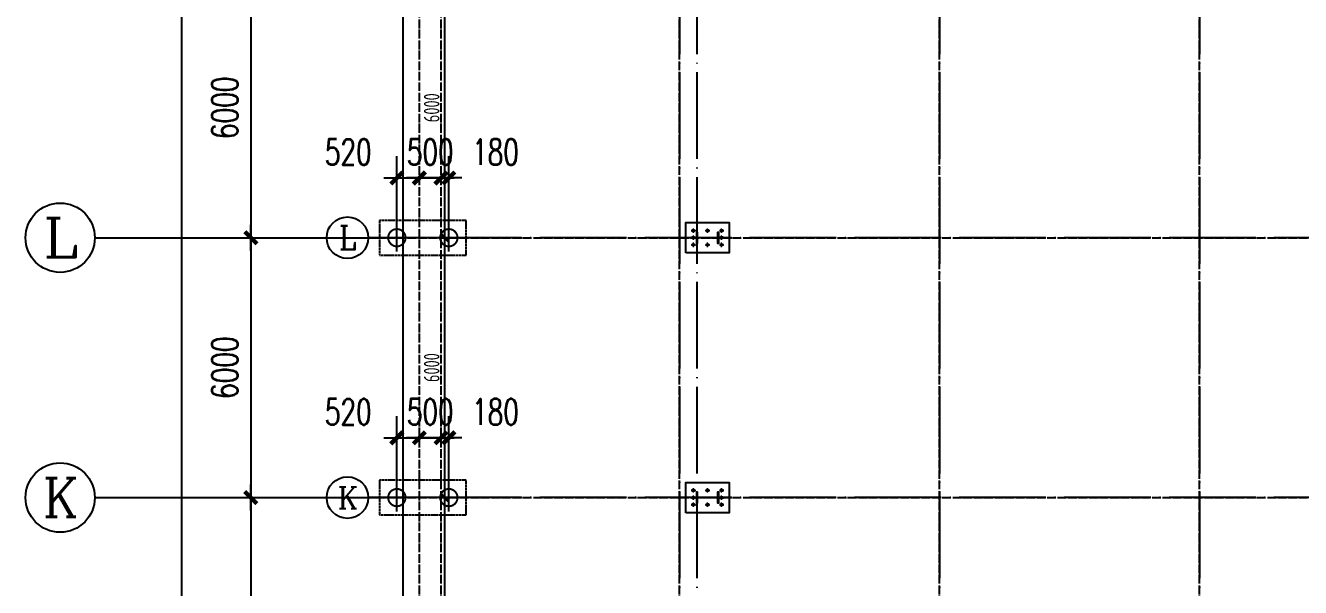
# Model space of a CAD drawing. Extents: x -1389621 to 57380, y -92505 to 283644.
# Drawn here: x -1389621 to -1360196, y 41388 to 54364 of the extents above; entities that cross this region are included whole.
import ezdxf
from ezdxf.enums import TextEntityAlignment as Align

# ---------------------------------------------------------------- set-up
doc = ezdxf.new("R2010")
doc.units = 0
doc.header["$LTSCALE"] = 100
doc.header["$MEASUREMENT"] = 0
for name, pattern in [('CENTERX2', [101.6, 63.5, -12.7, 12.7, -12.7]), ('DASH', [0.35, 0.25, -0.1]), ('DOTE', [2.42, 2, -0.2, 0.02, -0.2])]:
    doc.linetypes.add(name, pattern=pattern)
doc.layers.get('0').update_dxf_attribs({"linetype": 'CONTINUOUS'})
doc.layers.get('Defpoints').update_dxf_attribs({"linetype": 'CONTINUOUS'})
for name, color, linetype in [('11000', 4, 'CONTINUOUS'), ('AXIS', 3, 'CONTINUOUS'), ('AXIS_TEXT', 7, 'CONTINUOUS'), ('DIM', 3, 'CONTINUOUS'), ('DOTE', 1, 'DOTE'), ('PUB_DIM', 3, 'CONTINUOUS'), ('单桩', 6, 'CONTINUOUS'), ('承台', 2, 'CONTINUOUS'), ('柱子', 3, 'CONTINUOUS'), ('短柱', 2, 'CONTINUOUS')]:
    doc.layers.add(name, color=color, linetype=linetype)
doc.layers.add('轴线', color=1, linetype='CENTERX2', lineweight=13)
doc.styles.add('_TCH_AXIS', font='COMPLEX', dxfattribs={"bigfont": 'GBCBIG'})
doc.styles.add('COMPLEX', font='COMPLEX')
doc.styles.add('DIM_FONT', font='SIMPLEX', dxfattribs={"width": 0.7, "bigfont": 'GBCBIG'})
doc.styles.add('TSSD_Dimension', font='tssdeng.shx', dxfattribs={"width": 0.7, "bigfont": 'hztxt.shx'})
doc.dimstyles.new('AXIS200', dxfattribs={"dimscale": 2, "dimtxt": 300, "dimasz": 1, "dimexe": 250, "dimexo": 300, "dimgap": 150, "dimtad": 1, "dimdec": 0, "dimzin": 0, "dimdsep": 46, "dimtxsty": 'DIM_FONT', "dimblk": '_DIMX', "dimcen": 0.09, "dimse1": 1, "dimse2": 1, "dimclrt": 7, "dimadec": 0, "dimazin": 0, "dimtfac": 1, "dimtdec": 0, "dimtix": 1, "dimtmove": 2, "dimatfit": 3, "dimldrblk": '_DIMX', "dimfxl": 0, "dimtolj": 1, "dimtzin": 0, "dimarcsym": 0})
doc.dimstyles.new('DIMA200', dxfattribs={"dimscale": 2, "dimtxt": 300, "dimasz": 1, "dimexe": 250, "dimexo": 300, "dimgap": 150, "dimtad": 1, "dimdec": 0, "dimzin": 0, "dimdsep": 46, "dimtxsty": 'DIM_FONT', "dimblk": '_DIMX', "dimcen": 0.09, "dimse1": 1, "dimclrt": 7, "dimadec": 0, "dimazin": 0, "dimtfac": 1, "dimtdec": 0, "dimtix": 1, "dimtmove": 2, "dimatfit": 3, "dimldrblk": '_DIMX', "dimfxl": 0, "dimtolj": 1, "dimtzin": 0, "dimarcsym": 0})
doc.dimstyles.new('DIMB200', dxfattribs={"dimscale": 2, "dimtxt": 300, "dimasz": 1, "dimexe": 250, "dimexo": 300, "dimgap": 150, "dimtad": 1, "dimdec": 0, "dimzin": 0, "dimdsep": 46, "dimtxsty": 'DIM_FONT', "dimblk": '_DIMX', "dimcen": 0.09, "dimse2": 1, "dimclrt": 7, "dimadec": 0, "dimazin": 0, "dimtfac": 1, "dimtdec": 0, "dimtix": 1, "dimtmove": 2, "dimatfit": 3, "dimldrblk": '_DIMX', "dimfxl": 0, "dimtolj": 1, "dimtzin": 0, "dimarcsym": 0})
doc.dimstyles.new('TSSD_100_100', dxfattribs={"dimtxt": 300, "dimasz": 100, "dimexe": 100, "dimexo": 250, "dimgap": 100, "dimtad": 1, "dimdec": 0, "dimzin": 0, "dimdsep": 46, "dimtxsty": 'TSSD_Dimension', "dimblk": 'ARCHTICK', "dimblk1": 'ARCHTICK', "dimblk2": 'ARCHTICK', "dimcen": 0, "dimdle": 100, "dimclrt": 7, "dimadec": 0, "dimazin": 0, "dimtfac": 1, "dimtdec": 0, "dimtix": 1, "dimtmove": 2, "dimatfit": 3, "dimfxl": 0, "dimtolj": 1, "dimtzin": 0, "dimarcsym": 0})

# ---------------------------------------------------------------- blocks, each defined once
blk = doc.blocks.new('_ArchTick')
at = {"color": 0, "linetype": 'ByBlock'}
blk.add_lwpolyline([(-0.71, -0.71, 0.5, 0.5, 0), (0.71, 0.71, 0.5, 0.5, 0)], format="xyseb", dxfattribs=at)
blk = doc.blocks.new('*D953')
at = {"layer": 'Defpoints', "color": 0, "ltscale": 100}
for p in [(-450858, 131067), (-449364, 131067), (-449364, 125067)]:
    blk.add_point(p, dxfattribs=at)
at = {"layer": 'DIM', "color": 0, "lineweight": -2, "ltscale": 100}
for p, q in [((-449664, 131067), (-450978, 131067)), ((-450858, 124947), (-450858, 131187)), ((-449664, 125067), (-450978, 125067))]:
    blk.add_line(p, q, dxfattribs=at)
at = {"layer": 'DIM', "color": 0, "lineweight": -2, "ltscale": 100, "xscale": 120, "yscale": 120, "zscale": 120}
for p, rotation in [((-450858, 131067), 90), ((-450858, 125067), 270)]:
    blk.add_blockref('_ArchTick', p, dxfattribs=dict(at, rotation=rotation))
at = {"layer": 'DIM', "color": 7, "ltscale": 100, "insert": (-451158, 128067), "char_height": 360, "attachment_point": 5, "rotation": 90, "style": 'TSSD_Dimension'}
blk.add_mtext('\\A1;6000', dxfattribs=at)
blk = doc.blocks.new('*D954')
at = {"layer": 'Defpoints', "color": 0, "ltscale": 100}
for p in [(-450858, 137067), (-449364, 137067), (-449364, 131067)]:
    blk.add_point(p, dxfattribs=at)
at = {"layer": 'DIM', "color": 0, "lineweight": -2, "ltscale": 100}
for p, q in [((-450858, 130947), (-450858, 137187)), ((-449664, 137067), (-450978, 137067)), ((-449664, 131067), (-450978, 131067))]:
    blk.add_line(p, q, dxfattribs=at)
at = {"layer": 'DIM', "color": 0, "lineweight": -2, "ltscale": 100, "xscale": 120, "yscale": 120, "zscale": 120}
for p, rotation in [((-450858, 137067), 90), ((-450858, 131067), 270)]:
    blk.add_blockref('_ArchTick', p, dxfattribs=dict(at, rotation=rotation))
at = {"layer": 'DIM', "color": 7, "ltscale": 100, "insert": (-451158, 134067), "char_height": 360, "attachment_point": 5, "rotation": 90, "style": 'TSSD_Dimension'}
blk.add_mtext('\\A1;6000', dxfattribs=at)
blk = doc.blocks.new('*D955')
at = {"layer": 'Defpoints', "color": 0, "ltscale": 100}
for p in [(-450858, 143067), (-449364, 143067), (-449364, 137067)]:
    blk.add_point(p, dxfattribs=at)
at = {"layer": 'DIM', "color": 0, "lineweight": -2, "ltscale": 100}
for p, q in [((-449664, 143067), (-450978, 143067)), ((-450858, 136947), (-450858, 143187)), ((-449664, 137067), (-450978, 137067))]:
    blk.add_line(p, q, dxfattribs=at)
at = {"layer": 'DIM', "color": 0, "lineweight": -2, "ltscale": 100, "xscale": 120, "yscale": 120, "zscale": 120}
for p, rotation in [((-450858, 143067), 90), ((-450858, 137067), 270)]:
    blk.add_blockref('_ArchTick', p, dxfattribs=dict(at, rotation=rotation))
at = {"layer": 'DIM', "color": 7, "ltscale": 100, "insert": (-451158, 140067), "char_height": 360, "attachment_point": 5, "rotation": 90, "style": 'TSSD_Dimension'}
blk.add_mtext('\\A1;6000', dxfattribs=at)
blk = doc.blocks.new('*D957')
at = {"layer": 'Defpoints', "color": 0, "ltscale": 100}
for p in [(-451818, 149067), (-449124, 149067), (-449124, 77067)]:
    blk.add_point(p, dxfattribs=at)
at = {"layer": 'DIM', "color": 0, "lineweight": -2, "ltscale": 100}
for p, q in [((-451818, 76947), (-451818, 149187)), ((-449424, 149067), (-451938, 149067)), ((-449424, 77067), (-451938, 77067))]:
    blk.add_line(p, q, dxfattribs=at)
at = {"layer": 'DIM', "color": 0, "lineweight": -2, "ltscale": 100, "xscale": 120, "yscale": 120, "zscale": 120}
for p, rotation in [((-451818, 149067), 90), ((-451818, 77067), 270)]:
    blk.add_blockref('_ArchTick', p, dxfattribs=dict(at, rotation=rotation))
at = {"layer": 'DIM', "color": 7, "ltscale": 100, "insert": (-452118, 113067), "char_height": 360, "attachment_point": 5, "rotation": 90, "style": 'TSSD_Dimension'}
blk.add_mtext('\\A1;72000', dxfattribs=at)
blk = doc.blocks.new('_AXISO')
blk.add_circle((0, 0), 0.5)
at = {"layer": 'AXIS_TEXT', "style": 'COMPLEX', "width": 1.041667}
blk.add_attdef('A', text='', height=0.56, dxfattribs=at).set_placement((-0.25, -0.28), (0.25, -0.28), align=Align.FIT)
blk = doc.blocks.new('_DIMX')
blk.add_line((-150, 0), (150, 0))
at = {"const_width": 50}
blk.add_lwpolyline([(-70, -70), (70, 70)], dxfattribs=at)
blk = doc.blocks.new('*D1220')
at = {"layer": 'AXIS', "color": 0, "lineweight": -2}
blk.add_line((-1384421, 55462), (-1384421, 49466), dxfattribs=at)
at = {"layer": 'Defpoints', "color": 0}
for p in [(-1381531, 55464), (-1384421, 49464), (-1381531, 49464)]:
    blk.add_point(p, dxfattribs=at)
at = {"layer": 'AXIS', "color": 0, "lineweight": -2, "xscale": 2, "yscale": 2, "zscale": 2}
for p, rotation in [((-1384421, 55464), 90), ((-1384421, 49464), 270)]:
    blk.add_blockref('_DIMX', p, dxfattribs=dict(at, rotation=rotation))
at = {"layer": 'AXIS', "color": 7, "insert": (-1385021, 52464), "char_height": 600, "attachment_point": 5, "rotation": 90, "style": 'DIM_FONT'}
blk.add_mtext('\\A1;6000', dxfattribs=at)
blk = doc.blocks.new('*D1173')
at = {"layer": 'AXIS', "color": 0, "lineweight": -2}
blk.add_line((-1384421, 43462), (-1384421, 37466), dxfattribs=at)
at = {"layer": 'Defpoints', "color": 0}
for p in [(-1381531, 43464), (-1384421, 37464), (-1381531, 37464)]:
    blk.add_point(p, dxfattribs=at)
at = {"layer": 'AXIS', "color": 0, "lineweight": -2, "xscale": 2, "yscale": 2, "zscale": 2}
for p, rotation in [((-1384421, 43464), 90), ((-1384421, 37464), 270)]:
    blk.add_blockref('_DIMX', p, dxfattribs=dict(at, rotation=rotation))
at = {"layer": 'AXIS', "color": 7, "insert": (-1385021, 40464), "char_height": 600, "attachment_point": 5, "rotation": 90, "style": 'DIM_FONT'}
blk.add_mtext('\\A1;6000', dxfattribs=at)
blk = doc.blocks.new('*D1180')
at = {"layer": 'AXIS', "color": 0, "lineweight": -2}
blk.add_line((-1386021, 61462), (-1386021, -10534), dxfattribs=at)
at = {"layer": 'Defpoints', "color": 0}
for p in [(-1381531, 61464), (-1386021, -10536), (-1381531, -10536)]:
    blk.add_point(p, dxfattribs=at)
at = {"layer": 'AXIS', "color": 0, "lineweight": -2, "xscale": 2, "yscale": 2, "zscale": 2}
for p, rotation in [((-1386021, 61464), 90), ((-1386021, -10536), 270)]:
    blk.add_blockref('_DIMX', p, dxfattribs=dict(at, rotation=rotation))
at = {"layer": 'AXIS', "color": 7, "insert": (-1386621, 25464), "char_height": 600, "attachment_point": 5, "rotation": 90, "style": 'DIM_FONT'}
blk.add_mtext('\\A1;72000', dxfattribs=at)
blk = doc.blocks.new('*D1181')
at = {"layer": 'AXIS', "color": 0, "lineweight": -2}
blk.add_line((-1384421, 49462), (-1384421, 43466), dxfattribs=at)
at = {"layer": 'Defpoints', "color": 0}
for p in [(-1381531, 49464), (-1384421, 43464), (-1381531, 43464)]:
    blk.add_point(p, dxfattribs=at)
at = {"layer": 'AXIS', "color": 0, "lineweight": -2, "xscale": 2, "yscale": 2, "zscale": 2}
for p, rotation in [((-1384421, 49464), 90), ((-1384421, 43464), 270)]:
    blk.add_blockref('_DIMX', p, dxfattribs=dict(at, rotation=rotation))
at = {"layer": 'AXIS', "color": 7, "insert": (-1385021, 46464), "char_height": 600, "attachment_point": 5, "rotation": 90, "style": 'DIM_FONT'}
blk.add_mtext('\\A1;6000', dxfattribs=at)
blk = doc.blocks.new('U_B0HTE')
at = {"layer": '单桩'}
for p, q in [((0, 269.25), (0, -269.25)), ((-269.25, 0), (269.25, 0))]:
    blk.add_line(p, q, dxfattribs=at)
at = {"layer": '单桩', "const_width": 38.5}
blk.add_lwpolyline([(-169.25, 0, 1), (169.25, 0, 1)], format="xyb", close=True, dxfattribs=at)
at = {"style": 'DIM_FONT', "width": 0.8, "flags": 9}
for tag in ['YSIZE', 'XSIZE']:
    blk.add_attdef(tag, (0, 0), '', height=0.5, dxfattribs=at)
blk = doc.blocks.new('*D1060')
at = {"layer": 'Defpoints', "color": 0}
for p in [(-1380531, 50843), (-1381051, 49146), (-1380531, 49146)]:
    blk.add_point(p, dxfattribs=at)
at = {"layer": 'PUB_DIM', "color": 0, "lineweight": -2}
for p, q in [((-1381051, 49746), (-1381051, 51343)), ((-1381053, 50843), (-1381055, 50843)), ((-1381051, 50843), (-1380531, 50843)), ((-1380529, 50843), (-1380527, 50843))]:
    blk.add_line(p, q, dxfattribs=at)
at = {"layer": 'PUB_DIM', "color": 0, "lineweight": -2, "xscale": 2, "yscale": 2, "zscale": 2}
blk.add_blockref('_DIMX', (-1381051, 50843), dxfattribs=at)
at = {"layer": 'PUB_DIM', "color": 0, "lineweight": -2, "xscale": 2, "yscale": 2, "zscale": 2, "rotation": 180}
blk.add_blockref('_DIMX', (-1380531, 50843), dxfattribs=at)
at = {"layer": 'PUB_DIM', "color": 7, "insert": (-1382172, 51443), "char_height": 600, "attachment_point": 5, "style": 'DIM_FONT'}
blk.add_mtext('\\A1;520', dxfattribs=at)
blk = doc.blocks.new('*D1061')
at = {"layer": 'Defpoints', "color": 0}
for p in [(-1380531, 44843), (-1381051, 43146), (-1380531, 43146)]:
    blk.add_point(p, dxfattribs=at)
at = {"layer": 'PUB_DIM', "color": 0, "lineweight": -2}
for p, q in [((-1381051, 43746), (-1381051, 45343)), ((-1381053, 44843), (-1381055, 44843)), ((-1381051, 44843), (-1380531, 44843)), ((-1380529, 44843), (-1380527, 44843))]:
    blk.add_line(p, q, dxfattribs=at)
at = {"layer": 'PUB_DIM', "color": 0, "lineweight": -2, "xscale": 2, "yscale": 2, "zscale": 2}
blk.add_blockref('_DIMX', (-1381051, 44843), dxfattribs=at)
at = {"layer": 'PUB_DIM', "color": 0, "lineweight": -2, "xscale": 2, "yscale": 2, "zscale": 2, "rotation": 180}
blk.add_blockref('_DIMX', (-1380531, 44843), dxfattribs=at)
at = {"layer": 'PUB_DIM', "color": 7, "insert": (-1382172, 45443), "char_height": 600, "attachment_point": 5, "style": 'DIM_FONT'}
blk.add_mtext('\\A1;520', dxfattribs=at)
blk = doc.blocks.new('*D1064')
at = {"layer": 'Defpoints', "color": 0}
for p in [(-1380031, 50843), (-1380531, 49146), (-1380031, 49146)]:
    blk.add_point(p, dxfattribs=at)
at = {"layer": 'PUB_DIM', "color": 0, "lineweight": -2}
for p, q in [((-1380533, 50843), (-1380535, 50843)), ((-1380531, 50843), (-1380031, 50843)), ((-1380029, 50843), (-1380027, 50843))]:
    blk.add_line(p, q, dxfattribs=at)
at = {"layer": 'PUB_DIM', "color": 0, "lineweight": -2, "xscale": 2, "yscale": 2, "zscale": 2}
blk.add_blockref('_DIMX', (-1380531, 50843), dxfattribs=at)
at = {"layer": 'PUB_DIM', "color": 0, "lineweight": -2, "xscale": 2, "yscale": 2, "zscale": 2, "rotation": 180}
blk.add_blockref('_DIMX', (-1380031, 50843), dxfattribs=at)
at = {"layer": 'PUB_DIM', "color": 7, "insert": (-1380281, 51443), "char_height": 600, "attachment_point": 5, "style": 'DIM_FONT'}
blk.add_mtext('\\A1;500', dxfattribs=at)
blk = doc.blocks.new('*D1065')
at = {"layer": 'Defpoints', "color": 0}
for p in [(-1379851, 50843), (-1380031, 49146), (-1379851, 49146)]:
    blk.add_point(p, dxfattribs=at)
at = {"layer": 'PUB_DIM', "color": 0, "lineweight": -2}
for p, q in [((-1379851, 49746), (-1379851, 51343)), ((-1380033, 50843), (-1380035, 50843)), ((-1380031, 50843), (-1379851, 50843)), ((-1379849, 50843), (-1379847, 50843))]:
    blk.add_line(p, q, dxfattribs=at)
at = {"layer": 'PUB_DIM', "color": 0, "lineweight": -2, "xscale": 2, "yscale": 2, "zscale": 2}
blk.add_blockref('_DIMX', (-1380031, 50843), dxfattribs=at)
at = {"layer": 'PUB_DIM', "color": 0, "lineweight": -2, "xscale": 2, "yscale": 2, "zscale": 2, "rotation": 180}
blk.add_blockref('_DIMX', (-1379851, 50843), dxfattribs=at)
at = {"layer": 'PUB_DIM', "color": 7, "insert": (-1378775, 51443), "char_height": 600, "attachment_point": 5, "style": 'DIM_FONT'}
blk.add_mtext('\\A1;180', dxfattribs=at)
blk = doc.blocks.new('*D1066')
at = {"layer": 'Defpoints', "color": 0}
for p in [(-1379851, 44843), (-1380031, 43146), (-1379851, 43146)]:
    blk.add_point(p, dxfattribs=at)
at = {"layer": 'PUB_DIM', "color": 0, "lineweight": -2}
for p, q in [((-1379851, 43746), (-1379851, 45343)), ((-1380033, 44843), (-1380035, 44843)), ((-1380031, 44843), (-1379851, 44843)), ((-1379849, 44843), (-1379847, 44843))]:
    blk.add_line(p, q, dxfattribs=at)
at = {"layer": 'PUB_DIM', "color": 0, "lineweight": -2, "xscale": 2, "yscale": 2, "zscale": 2}
blk.add_blockref('_DIMX', (-1380031, 44843), dxfattribs=at)
at = {"layer": 'PUB_DIM', "color": 0, "lineweight": -2, "xscale": 2, "yscale": 2, "zscale": 2, "rotation": 180}
blk.add_blockref('_DIMX', (-1379851, 44843), dxfattribs=at)
at = {"layer": 'PUB_DIM', "color": 7, "insert": (-1378775, 45443), "char_height": 600, "attachment_point": 5, "style": 'DIM_FONT'}
blk.add_mtext('\\A1;180', dxfattribs=at)
blk = doc.blocks.new('*D1067')
at = {"layer": 'Defpoints', "color": 0}
for p in [(-1380031, 44843), (-1380531, 43146), (-1380031, 43146)]:
    blk.add_point(p, dxfattribs=at)
at = {"layer": 'PUB_DIM', "color": 0, "lineweight": -2}
for p, q in [((-1380533, 44843), (-1380535, 44843)), ((-1380531, 44843), (-1380031, 44843)), ((-1380029, 44843), (-1380027, 44843))]:
    blk.add_line(p, q, dxfattribs=at)
at = {"layer": 'PUB_DIM', "color": 0, "lineweight": -2, "xscale": 2, "yscale": 2, "zscale": 2}
blk.add_blockref('_DIMX', (-1380531, 44843), dxfattribs=at)
at = {"layer": 'PUB_DIM', "color": 0, "lineweight": -2, "xscale": 2, "yscale": 2, "zscale": 2, "rotation": 180}
blk.add_blockref('_DIMX', (-1380031, 44843), dxfattribs=at)
at = {"layer": 'PUB_DIM', "color": 7, "insert": (-1380281, 45443), "char_height": 600, "attachment_point": 5, "style": 'DIM_FONT'}
blk.add_mtext('\\A1;500', dxfattribs=at)
blk = doc.blocks.new('A$C1196324F')
h = blk.add_hatch(color=256)
edge = h.paths.add_edge_path()
edge.add_arc((8464.7, 65922.3), 26, 0, 360)
h = blk.add_hatch(color=256)
edge = h.paths.add_edge_path()
edge.add_arc((8789.7, 65922.3), 26, 0, 360)
h = blk.add_hatch(color=256)
edge = h.paths.add_edge_path()
edge.add_arc((9114.7, 65922.3), 26, 0, 360)
h = blk.add_hatch(color=256)
edge = h.paths.add_edge_path()
edge.add_arc((8464.7, 65757.3), 26, 0, 360)
h = blk.add_hatch(color=256)
edge = h.paths.add_edge_path()
edge.add_arc((8464.7, 65592.3), 26, 0, 360)
h = blk.add_hatch(color=256)
edge = h.paths.add_edge_path()
edge.add_arc((8789.7, 65592.3), 26, 0, 360)
h = blk.add_hatch(color=256)
edge = h.paths.add_edge_path()
edge.add_arc((9114.7, 65757.3), 26, 0, 360)
h = blk.add_hatch(color=256)
edge = h.paths.add_edge_path()
edge.add_arc((9114.7, 65592.3), 26, 0, 360)
h = blk.add_hatch(color=256)
edge = h.paths.add_edge_path()
edge.add_arc((8464.7, 59922.3), 26, 0, 360)
h = blk.add_hatch(color=256)
edge = h.paths.add_edge_path()
edge.add_arc((8464.7, 59757.3), 26, 0, 360)
h = blk.add_hatch(color=256)
edge = h.paths.add_edge_path()
edge.add_arc((8789.7, 59922.3), 26, 0, 360)
h = blk.add_hatch(color=256)
edge = h.paths.add_edge_path()
edge.add_arc((9114.7, 59922.3), 26, 0, 360)
h = blk.add_hatch(color=256)
edge = h.paths.add_edge_path()
edge.add_arc((9114.7, 59757.3), 26, 0, 360)
h = blk.add_hatch(color=256)
edge = h.paths.add_edge_path()
edge.add_arc((8464.7, 59592.3), 26, 0, 360)
h = blk.add_hatch(color=256)
edge = h.paths.add_edge_path()
edge.add_arc((8789.7, 59592.3), 26, 0, 360)
h = blk.add_hatch(color=256)
edge = h.paths.add_edge_path()
edge.add_arc((9114.7, 59592.3), 26, 0, 360)
at = {"layer": '11000'}
for centre in [(8464.7, 65922.3), (8789.7, 65922.3), (9114.7, 65922.3), (8464.7, 65757.3), (8464.7, 65592.3), (8789.7, 65592.3), (9114.7, 65757.3), (9114.7, 65592.3), (8464.7, 59922.3), (8464.7, 59757.3), (8789.7, 59922.3), (9114.7, 59922.3), (9114.7, 59757.3), (8464.7, 59592.3), (8789.7, 59592.3), (9114.7, 59592.3)]:
    blk.add_circle(centre, 26, dxfattribs=at)
at = {"layer": 'AXIS'}
for p, q in [((4217.7, 65757.3), (960, 65757.3)), ((4217.7, 59757.3), (960, 59757.3))]:
    blk.add_line(p, q, dxfattribs=at)
at = {"layer": 'DOTE', "linetype": 'DOTE', "ltscale": 10}
for p, q in [((8139.7, 79257.3), (8139.7, 4257.3)), ((8539.7, 79257.3), (8539.7, 4257.3)), ((14139.7, 79257.3), (14139.7, 4257.3)), ((20139.7, 79257.3), (20139.7, 4257.3)), ((45639.7, 65757.3), (4217.7, 65757.3)), ((45639.7, 59757.3), (4217.7, 59757.3))]:
    blk.add_line(p, q, dxfattribs=at)
at = {"layer": '柱子', "ltscale": 100}
for points in [[(8551.7, 65753.3), (8551.7, 65627.3), (8539.7, 65627.3), (8539.7, 65887.3), (8551.7, 65887.3), (8551.7, 65761.3), (9027.7, 65761.3), (9027.7, 65887.3), (9039.7, 65887.3), (9039.7, 65627.3), (9027.7, 65627.3), (9027.7, 65753.3)], [(8551.7, 59753.3), (8551.7, 59627.3), (8539.7, 59627.3), (8539.7, 59887.3), (8551.7, 59887.3), (8551.7, 59761.3), (9027.7, 59761.3), (9027.7, 59887.3), (9039.7, 59887.3), (9039.7, 59627.3), (9027.7, 59627.3), (9027.7, 59753.3)]]:
    blk.add_lwpolyline(points, close=True, dxfattribs=at)
at = {"layer": '短柱', "ltscale": 100}
for points in [[(8289.7, 65407.3), (8289.7, 66107.3), (9289.7, 66107.3), (9289.7, 65407.3)], [(8289.7, 59407.3), (8289.7, 60107.3), (9289.7, 60107.3), (9289.7, 59407.3)]]:
    blk.add_lwpolyline(points, close=True, dxfattribs=at)
at = {"layer": '轴线'}
for p, q in [((8413.7, 65922.3), (8515.7, 65922.3)), ((8464.7, 65871.3), (8464.7, 65973.3)), ((8738.7, 65922.3), (8840.7, 65922.3)), ((8789.7, 65871.3), (8789.7, 65973.3)), ((9063.7, 65922.3), (9165.7, 65922.3)), ((9114.7, 65871.3), (9114.7, 65973.3)), ((8413.7, 65757.3), (8515.7, 65757.3)), ((8464.7, 65706.3), (8464.7, 65808.3)), ((8464.7, 65541.3), (8464.7, 65643.3)), ((8789.7, 65541.3), (8789.7, 65643.3)), ((9063.7, 65757.3), (9165.7, 65757.3)), ((9114.7, 65706.3), (9114.7, 65808.3)), ((9114.7, 65541.3), (9114.7, 65643.3)), ((8413.7, 65592.3), (8515.7, 65592.3)), ((8738.7, 65592.3), (8840.7, 65592.3)), ((9063.7, 65592.3), (9165.7, 65592.3)), ((8413.7, 59922.3), (8515.7, 59922.3)), ((8413.7, 59757.3), (8515.7, 59757.3)), ((8464.7, 59871.3), (8464.7, 59973.3)), ((8464.7, 59706.3), (8464.7, 59808.3)), ((8738.7, 59922.3), (8840.7, 59922.3)), ((8789.7, 59871.3), (8789.7, 59973.3)), ((9063.7, 59922.3), (9165.7, 59922.3)), ((9063.7, 59757.3), (9165.7, 59757.3)), ((9114.7, 59871.3), (9114.7, 59973.3)), ((9114.7, 59706.3), (9114.7, 59808.3)), ((8413.7, 59592.3), (8515.7, 59592.3)), ((8464.7, 59541.3), (8464.7, 59643.3)), ((8738.7, 59592.3), (8840.7, 59592.3)), ((8789.7, 59541.3), (8789.7, 59643.3)), ((9063.7, 59592.3), (9165.7, 59592.3)), ((9114.7, 59541.3), (9114.7, 59643.3))]:
    blk.add_line(p, q, dxfattribs=at)
at = {"layer": 'AXIS'}
ref = blk.add_blockref('_AXISO', (480, 65757.3), dxfattribs=dict(at, xscale=960, yscale=960, zscale=960))
ref.add_attrib('A', 'L', dxfattribs={"layer": 'AXIS_TEXT', "ltscale": 0.5, "height": 546.8, "style": '_TCH_AXIS'}).set_placement((284.7, 65483.9), (675.3, 65483.9), align=Align.FIT)
ref = blk.add_blockref('_AXISO', (480, 59757.3), dxfattribs=dict(at, xscale=960, yscale=960, zscale=960))
ref.add_attrib('A', 'K', dxfattribs={"layer": 'AXIS_TEXT', "ltscale": 0.5, "height": 498.3, "style": '_TCH_AXIS'}).set_placement((254.6, 59508.2), (705.4, 59508.2), align=Align.FIT)
at = {"layer": 'DIM', "ltscale": 100}
for p1, p2, distance, picture, middle in [((4457.7, 5757.3), (4457.7, 77757.3), 2694, '*D957', (1463.7, 41757.3)), ((4217.7, 65757.3), (4217.7, 71757.3), 1494, '*D955', (2423.7, 68757.3)), ((4217.7, 59757.3), (4217.7, 65757.3), 1494, '*D954', (2423.7, 62757.3)), ((4217.7, 53757.3), (4217.7, 59757.3), 1494, '*D953', (2423.7, 56757.3))]:
    dim = blk.add_aligned_dim(p1=p1, p2=p2, distance=distance, dimstyle='TSSD_100_100', override={"dimscale": 1.2}, dxfattribs=at)
    dim.commit()
    dim.dimension.update_dxf_attribs({"geometry": picture, "text_midpoint": middle, "insert": (453582, -71309.2)})

msp = doc.modelspace()

# ---------------------------------------------------------------- linework, layer by layer
at = {"layer": 'AXIS'}
for p, q in [((-1388021.154, 49464.148), (-1381530.64, 49464.148)), ((-1388021.154, 43464.148), (-1381530.64, 43464.148))]:
    msp.add_line(p, q, dxfattribs=at)
at = {"layer": 'DOTE'}
for p, q in [((-1380530.64, -12730.667), (-1380530.64, 62464.148)), ((-1380030.64, -12730.667), (-1380030.64, 62464.148)), ((-1374530.64, -12730.667), (-1374530.64, 62464.148)), ((-1368530.64, -12730.667), (-1368530.64, 62464.148)), ((-1362530.64, -12730.667), (-1362530.64, 62464.148)), ((-1381530.64, 49464.148), (-1301530.64, 49464.148)), ((-1381530.64, 43464.148), (-1301530.64, 43464.148))]:
    msp.add_line(p, q, dxfattribs=at)
at = {"layer": '承台', "linetype": 'DASH'}
for p, q in [((-1379450.64, 49864.148), (-1381450.64, 49864.148)), ((-1381450.64, 49864.148), (-1381450.64, 49064.148)), ((-1379450.64, 49064.148), (-1379450.64, 49864.148)), ((-1381450.64, 49064.148), (-1379450.64, 49064.148)), ((-1379450.64, 43864.148), (-1381450.64, 43864.148)), ((-1381450.64, 43864.148), (-1381450.64, 43064.148)), ((-1379450.64, 43064.148), (-1379450.64, 43864.148)), ((-1381450.64, 43064.148), (-1379450.64, 43064.148))]:
    msp.add_line(p, q, dxfattribs=at)

# ---------------------------------------------------------------- block references
at = {"layer": 'AXIS'}
ref = msp.add_blockref('_AXISO', (-1388821.154, 49464.148), dxfattribs=dict(at, xscale=1600, yscale=1600, zscale=1600))
ref.add_attrib('A', 'L', dxfattribs={"layer": 'AXIS_TEXT', "height": 896, "style": 'COMPLEX', "width": 1.25}).set_placement((-1389221.154, 49016.148), (-1388421.154, 49016.148), align=Align.FIT)
ref = msp.add_blockref('_AXISO', (-1388821.154, 43464.148), dxfattribs=dict(at, xscale=1600, yscale=1600, zscale=1600))
ref.add_attrib('A', 'K', dxfattribs={"layer": 'AXIS_TEXT', "height": 896, "style": 'COMPLEX', "width": 0.986842}).set_placement((-1389221.154, 43016.148), (-1388421.154, 43016.148), align=Align.FIT)
at = {"layer": '单桩', "xscale": -1.18, "yscale": 1.18, "zscale": 1.18, "rotation": 270}
for p in [(-1381050.64, 49464.148), (-1379850.64, 49464.148), (-1381050.64, 43464.148), (-1379850.64, 43464.148)]:
    msp.add_blockref('U_B0HTE', p, dxfattribs=at)
at = {"layer": '短柱', "ltscale": 100}
msp.add_blockref('A$C1196324F', (-1382670.382, -16293.201), dxfattribs=at)

# ---------------------------------------------------------------- dimensions: what is measured, and where the dimension line sits
at = {"layer": 'AXIS'}
dim = msp.add_aligned_dim(p1=(-1381530.64, 61464.148), p2=(-1381530.64, -10535.852), distance=-4490.514, dimstyle='AXIS200', dxfattribs=at)
dim.commit()
dim.dimension.update_dxf_attribs({"geometry": '*D1180', "text_midpoint": (-1386621.154, 25464.148)})
for base, p1, p2, picture, middle in [((-1384421.154, 49464.148), (-1381530.64, 55464.148), (-1381530.64, 49464.148), '*D1220', (-1385021.154, 52464.148)), ((-1384421.154, 43464.148), (-1381530.64, 49464.148), (-1381530.64, 43464.148), '*D1181', (-1385021.154, 46464.148)), ((-1384421.154, 37464.148), (-1381530.64, 43464.148), (-1381530.64, 37464.148), '*D1173', (-1385021.154, 40464.148))]:
    dim = msp.add_linear_dim(base=base, p1=p1, p2=p2, angle=90, dimstyle='AXIS200', dxfattribs=at)
    dim.commit()
    dim.dimension.update_dxf_attribs({"geometry": picture, "text_midpoint": middle})
at = {"layer": 'PUB_DIM'}
for base, p1, p2, dimstyle, picture, middle in [((-1380530.645, 50842.874), (-1381050.645, 49146.433), (-1380530.645, 49146.433), 'DIMB200', '*D1060', (-1382171.788, 51442.874)), ((-1379850.645, 50842.874), (-1380030.645, 49146.433), (-1379850.645, 49146.433), 'DIMA200', '*D1065', (-1378775.216, 51442.874)), ((-1380530.645, 44842.874), (-1381050.645, 43146.433), (-1380530.645, 43146.433), 'DIMB200', '*D1061', (-1382171.788, 45442.874)), ((-1379850.645, 44842.874), (-1380030.645, 43146.433), (-1379850.645, 43146.433), 'DIMA200', '*D1066', (-1378775.216, 45442.874))]:
    dim = msp.add_linear_dim(base=base, p1=p1, p2=p2, angle=0, dimstyle=dimstyle, dxfattribs=at)
    dim.commit()
    dim.dimension.update_dxf_attribs({"geometry": picture, "text_midpoint": middle, "dimtype": 161})
for p1, p2, picture, middle in [((-1380530.645, 49146.433), (-1380030.645, 49146.433), '*D1064', (-1380280.645, 51442.874)), ((-1380530.645, 43146.433), (-1380030.645, 43146.433), '*D1067', (-1380280.645, 45442.874))]:
    dim = msp.add_aligned_dim(p1=p1, p2=p2, distance=1696.441, dimstyle='AXIS200', dxfattribs=at)
    dim.commit()
    dim.dimension.update_dxf_attribs({"geometry": picture, "text_midpoint": middle})

doc.saveas('drawing.dxf')
